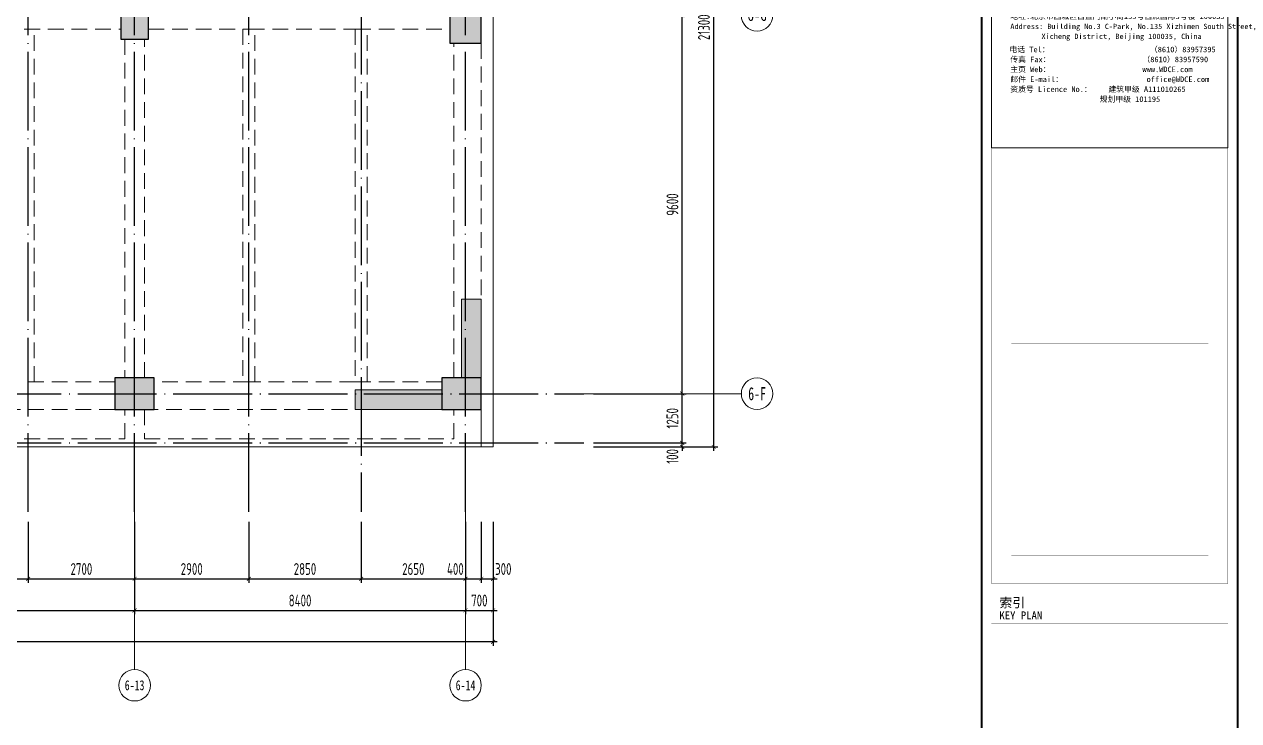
# Model space of a CAD drawing. Header units: millimetres. Extents: x -202076 to 1082610, y -439651 to 179350.
# Drawn here: x 707807 to 738632, y 37219 to 54894 of the extents above; entities that cross this region are included whole.
import ezdxf
from ezdxf.enums import TextEntityAlignment as Align

# ---------------------------------------------------------------- set-up
doc = ezdxf.new("R2010")
doc.units = ezdxf.units.MM
doc.header["$LTSCALE"] = 1000
for name, pattern in [('DASHED', [0.75, 0.5, -0.25]), ('DOTE', [2.42, 2, -0.2, 0.02, -0.2]), ('虚线', [500, 300, -200])]:
    doc.linetypes.add(name, pattern=pattern)
for name, color, linetype in [('02-TEXT_轴号', 7, 'Continuous'), ('A_AXIS-轴线', 36, 'DOTE'), ('AXIS_TEXT', 7, 'Continuous'), ('COLU', 5, 'Continuous')]:
    doc.layers.add(name, color=color, linetype=linetype)
for name, color, linetype, lineweight in [('BEAM', 4, 'DASHED', 0), ('DIM', 3, 'Continuous', 0), ('WALL', 2, 'Continuous', 0), ('板洞边线', 3, 'Continuous', 18), ('砼梁', 4, 'Continuous', 18), ('边缘构件填充', 253, 'Continuous', 18)]:
    doc.layers.add(name, color=color, linetype=linetype, lineweight=lineweight)
doc.styles.add('_TCH_AXIS', font='STXIHEI.TTF', dxfattribs={"width": 0.75})
doc.styles.add('COMPLEX', font='COMPLEX')
doc.styles.add('TSSD_Dimension', font='tssdeng.shx', dxfattribs={"width": 0.7, "bigfont": 'hztxt.shx'})
doc.styles.add('图签信息$0$hwxh', font='STXIHEI.TTF')
doc.styles.add('图签信息$0$华文细黑', font='STXIHEI.TTF', dxfattribs={"height": 10})
doc.dimstyles.new('TSSD_100_100', dxfattribs={"dimtxt": 300, "dimasz": 100, "dimexe": 100, "dimexo": 250, "dimgap": 100, "dimtad": 1, "dimdec": 0, "dimzin": 0, "dimdsep": 46, "dimtxsty": 'TSSD_Dimension', "dimblk": 'ARCHTICK', "dimcen": 0, "dimdle": 100, "dimclrt": 7, "dimadec": 0, "dimazin": 0, "dimtfac": 1, "dimtdec": 0, "dimtix": 1, "dimtmove": 2, "dimatfit": 3, "dimfxl": 1, "dimtolj": 1, "dimtzin": 0, "dimarcsym": 0})

# ---------------------------------------------------------------- blocks, each defined once
blk = doc.blocks.new('_AXISO')
blk.add_circle((0, 0), 0.5)
at = {"layer": 'AXIS_TEXT', "style": 'COMPLEX', "width": 1.041667}
blk.add_attdef('A', text='', height=0.56, dxfattribs=at).set_placement((-0.25, -0.28), (0.25, -0.28), align=Align.FIT)
blk = doc.blocks.new('_ARCHTICK')
at = {"color": 0, "linetype": 'ByBlock', "const_width": 0.15}
blk.add_lwpolyline([(-0.5, -0.5), (0.5, 0.5)], dxfattribs=at)
blk = doc.blocks.new('*D2310')
at = {"layer": 'Defpoints', "color": 0, "transparency": 16777216}
for p in [(722008, 55119), (724508, 55119), (722008, 45519)]:
    blk.add_point(p, dxfattribs=at)
at = {"layer": 'DIM', "color": 0, "lineweight": -2, "transparency": 16777216}
for p, q in [((724508, 45419), (724508, 55219)), ((722258, 55119), (724608, 55119)), ((722258, 45519), (724608, 45519))]:
    blk.add_line(p, q, dxfattribs=at)
at = {"layer": 'DIM', "color": 0, "lineweight": -2, "transparency": 16777216, "xscale": 100, "yscale": 100, "zscale": 100}
for p, rotation in [((724508, 55119), 90), ((724508, 45519), 270)]:
    blk.add_blockref('_ARCHTICK', p, dxfattribs=dict(at, rotation=rotation))
at = {"layer": 'DIM', "color": 7, "transparency": 16777216, "insert": (724258, 50319), "char_height": 300, "attachment_point": 5, "rotation": 90, "style": 'TSSD_Dimension'}
blk.add_mtext('\\A1;9600', dxfattribs=at)
blk = doc.blocks.new('*D2315')
at = {"layer": 'Defpoints', "color": 0, "transparency": 16777216}
for p in [(702207, 42519), (710607, 42519), (710607, 40019)]:
    blk.add_point(p, dxfattribs=at)
at = {"layer": 'DIM', "color": 0, "lineweight": -2, "transparency": 16777216}
for p, q in [((702207, 42269), (702207, 39919)), ((710607, 42269), (710607, 39919)), ((702107, 40019), (710707, 40019))]:
    blk.add_line(p, q, dxfattribs=at)
at = {"layer": 'DIM', "color": 0, "lineweight": -2, "transparency": 16777216, "xscale": 100, "yscale": 100, "zscale": 100, "rotation": 180}
blk.add_blockref('_ARCHTICK', (702207, 40019), dxfattribs=at)
at = {"layer": 'DIM', "color": 0, "lineweight": -2, "transparency": 16777216, "xscale": 100, "yscale": 100, "zscale": 100}
blk.add_blockref('_ARCHTICK', (710607, 40019), dxfattribs=at)
at = {"layer": 'DIM', "color": 7, "transparency": 16777216, "insert": (706407, 40269), "char_height": 300, "attachment_point": 5, "style": 'TSSD_Dimension'}
blk.add_mtext('\\A1;8400', dxfattribs=at)
blk = doc.blocks.new('*D2317')
at = {"layer": 'Defpoints', "color": 0, "transparency": 16777216}
for p in [(710607, 42519), (719007, 42519), (719007, 40019)]:
    blk.add_point(p, dxfattribs=at)
at = {"layer": 'DIM', "color": 0, "lineweight": -2, "transparency": 16777216}
for p, q in [((710607, 42269), (710607, 39919)), ((719007, 42269), (719007, 39919)), ((710507, 40019), (719107, 40019))]:
    blk.add_line(p, q, dxfattribs=at)
at = {"layer": 'DIM', "color": 0, "lineweight": -2, "transparency": 16777216, "xscale": 100, "yscale": 100, "zscale": 100, "rotation": 180}
blk.add_blockref('_ARCHTICK', (710607, 40019), dxfattribs=at)
at = {"layer": 'DIM', "color": 0, "lineweight": -2, "transparency": 16777216, "xscale": 100, "yscale": 100, "zscale": 100}
blk.add_blockref('_ARCHTICK', (719007, 40019), dxfattribs=at)
at = {"layer": 'DIM', "color": 7, "transparency": 16777216, "insert": (714807, 40269), "char_height": 300, "attachment_point": 5, "style": 'TSSD_Dimension'}
blk.add_mtext('\\A1;8400', dxfattribs=at)
blk = doc.blocks.new('*D2318')
at = {"layer": 'Defpoints', "color": 0, "transparency": 16777216}
for p in [(667907, 42519), (719707, 42519), (667907, 39219)]:
    blk.add_point(p, dxfattribs=at)
at = {"layer": 'DIM', "color": 0, "lineweight": -2, "transparency": 16777216}
for p, q in [((667907, 42269), (667907, 39119)), ((719707, 42269), (719707, 39119)), ((719807, 39219), (667807, 39219))]:
    blk.add_line(p, q, dxfattribs=at)
at = {"layer": 'DIM', "color": 0, "lineweight": -2, "transparency": 16777216, "xscale": 100, "yscale": 100, "zscale": 100, "rotation": 180}
blk.add_blockref('_ARCHTICK', (667907, 39219), dxfattribs=at)
at = {"layer": 'DIM', "color": 0, "lineweight": -2, "transparency": 16777216, "xscale": 100, "yscale": 100, "zscale": 100}
blk.add_blockref('_ARCHTICK', (719707, 39219), dxfattribs=at)
at = {"layer": 'DIM', "color": 7, "transparency": 16777216, "insert": (693807, 39469), "char_height": 300, "attachment_point": 5, "style": 'TSSD_Dimension'}
blk.add_mtext('\\A1;51800', dxfattribs=at)
blk = doc.blocks.new('*D2325')
at = {"layer": 'Defpoints', "color": 0, "transparency": 16777216}
for p in [(722008, 65469), (725308, 65469), (722008, 44169)]:
    blk.add_point(p, dxfattribs=at)
at = {"layer": 'DIM', "color": 0, "lineweight": -2, "transparency": 16777216}
for p, q in [((722258, 65469), (725408, 65469)), ((725308, 44069), (725308, 65569)), ((722258, 44169), (725408, 44169))]:
    blk.add_line(p, q, dxfattribs=at)
at = {"layer": 'DIM', "color": 0, "lineweight": -2, "transparency": 16777216, "xscale": 100, "yscale": 100, "zscale": 100}
for p, rotation in [((725308, 65469), 90), ((725308, 44169), 270)]:
    blk.add_blockref('_ARCHTICK', p, dxfattribs=dict(at, rotation=rotation))
at = {"layer": 'DIM', "color": 7, "transparency": 16777216, "insert": (725058, 54819), "char_height": 300, "attachment_point": 5, "rotation": 90, "style": 'TSSD_Dimension'}
blk.add_mtext('\\A1;21300', dxfattribs=at)
blk = doc.blocks.new('*D2356')
at = {"layer": 'Defpoints', "color": 0, "transparency": 16777216}
for p in [(705257, 42519), (707907, 42519), (707907, 40819)]:
    blk.add_point(p, dxfattribs=at)
at = {"layer": 'DIM', "color": 0, "lineweight": -2, "transparency": 16777216}
for p, q in [((705257, 42269), (705257, 40719)), ((707907, 42269), (707907, 40719)), ((705157, 40819), (708007, 40819))]:
    blk.add_line(p, q, dxfattribs=at)
at = {"layer": 'DIM', "color": 0, "lineweight": -2, "transparency": 16777216, "xscale": 100, "yscale": 100, "zscale": 100, "rotation": 180}
blk.add_blockref('_ARCHTICK', (705257, 40819), dxfattribs=at)
at = {"layer": 'DIM', "color": 0, "lineweight": -2, "transparency": 16777216, "xscale": 100, "yscale": 100, "zscale": 100}
blk.add_blockref('_ARCHTICK', (707907, 40819), dxfattribs=at)
at = {"layer": 'DIM', "color": 7, "transparency": 16777216, "insert": (706582, 41069), "char_height": 300, "attachment_point": 5, "style": 'TSSD_Dimension'}
blk.add_mtext('\\A1;2650', dxfattribs=at)
blk = doc.blocks.new('*D2357')
at = {"layer": 'Defpoints', "color": 0, "transparency": 16777216}
for p in [(707907, 42519), (710607, 42519), (710607, 40819)]:
    blk.add_point(p, dxfattribs=at)
at = {"layer": 'DIM', "color": 0, "lineweight": -2, "transparency": 16777216}
for p, q in [((707907, 42269), (707907, 40719)), ((710607, 42269), (710607, 40719)), ((707807, 40819), (710707, 40819))]:
    blk.add_line(p, q, dxfattribs=at)
at = {"layer": 'DIM', "color": 0, "lineweight": -2, "transparency": 16777216, "xscale": 100, "yscale": 100, "zscale": 100, "rotation": 180}
blk.add_blockref('_ARCHTICK', (707907, 40819), dxfattribs=at)
at = {"layer": 'DIM', "color": 0, "lineweight": -2, "transparency": 16777216, "xscale": 100, "yscale": 100, "zscale": 100}
blk.add_blockref('_ARCHTICK', (710607, 40819), dxfattribs=at)
at = {"layer": 'DIM', "color": 7, "transparency": 16777216, "insert": (709257, 41069), "char_height": 300, "attachment_point": 5, "style": 'TSSD_Dimension'}
blk.add_mtext('\\A1;2700', dxfattribs=at)
blk = doc.blocks.new('*D2358')
at = {"layer": 'Defpoints', "color": 0, "transparency": 16777216}
for p in [(710607, 42519), (713507, 42519), (713507, 40819)]:
    blk.add_point(p, dxfattribs=at)
at = {"layer": 'DIM', "color": 0, "lineweight": -2, "transparency": 16777216}
for p, q in [((710607, 42269), (710607, 40719)), ((713507, 42269), (713507, 40719)), ((710507, 40819), (713607, 40819))]:
    blk.add_line(p, q, dxfattribs=at)
at = {"layer": 'DIM', "color": 0, "lineweight": -2, "transparency": 16777216, "xscale": 100, "yscale": 100, "zscale": 100, "rotation": 180}
blk.add_blockref('_ARCHTICK', (710607, 40819), dxfattribs=at)
at = {"layer": 'DIM', "color": 0, "lineweight": -2, "transparency": 16777216, "xscale": 100, "yscale": 100, "zscale": 100}
blk.add_blockref('_ARCHTICK', (713507, 40819), dxfattribs=at)
at = {"layer": 'DIM', "color": 7, "transparency": 16777216, "insert": (712057, 41069), "char_height": 300, "attachment_point": 5, "style": 'TSSD_Dimension'}
blk.add_mtext('\\A1;2900', dxfattribs=at)
blk = doc.blocks.new('*D2359')
at = {"layer": 'Defpoints', "color": 0, "transparency": 16777216}
for p in [(713507, 42519), (716357, 42519), (716357, 40819)]:
    blk.add_point(p, dxfattribs=at)
at = {"layer": 'DIM', "color": 0, "lineweight": -2, "transparency": 16777216}
for p, q in [((713507, 42269), (713507, 40719)), ((716357, 42269), (716357, 40719)), ((713407, 40819), (716457, 40819))]:
    blk.add_line(p, q, dxfattribs=at)
at = {"layer": 'DIM', "color": 0, "lineweight": -2, "transparency": 16777216, "xscale": 100, "yscale": 100, "zscale": 100, "rotation": 180}
blk.add_blockref('_ARCHTICK', (713507, 40819), dxfattribs=at)
at = {"layer": 'DIM', "color": 0, "lineweight": -2, "transparency": 16777216, "xscale": 100, "yscale": 100, "zscale": 100}
blk.add_blockref('_ARCHTICK', (716357, 40819), dxfattribs=at)
at = {"layer": 'DIM', "color": 7, "transparency": 16777216, "insert": (714932, 41069), "char_height": 300, "attachment_point": 5, "style": 'TSSD_Dimension'}
blk.add_mtext('\\A1;2850', dxfattribs=at)
blk = doc.blocks.new('*D2360')
at = {"layer": 'Defpoints', "color": 0, "transparency": 16777216}
for p in [(716357, 42519), (719007, 42519), (719007, 40819)]:
    blk.add_point(p, dxfattribs=at)
at = {"layer": 'DIM', "color": 0, "lineweight": -2, "transparency": 16777216}
for p, q in [((716357, 42269), (716357, 40719)), ((719007, 42269), (719007, 40719)), ((716257, 40819), (719107, 40819))]:
    blk.add_line(p, q, dxfattribs=at)
at = {"layer": 'DIM', "color": 0, "lineweight": -2, "transparency": 16777216, "xscale": 100, "yscale": 100, "zscale": 100, "rotation": 180}
blk.add_blockref('_ARCHTICK', (716357, 40819), dxfattribs=at)
at = {"layer": 'DIM', "color": 0, "lineweight": -2, "transparency": 16777216, "xscale": 100, "yscale": 100, "zscale": 100}
blk.add_blockref('_ARCHTICK', (719007, 40819), dxfattribs=at)
at = {"layer": 'DIM', "color": 7, "transparency": 16777216, "insert": (717682, 41069), "char_height": 300, "attachment_point": 5, "style": 'TSSD_Dimension'}
blk.add_mtext('\\A1;2650', dxfattribs=at)
blk = doc.blocks.new('图框-A1')
at = {"const_width": 0.5}
blk.add_lwpolyline([(766, 584), (25, 584), (25, 10), (766, 10)], close=True, dxfattribs=at)
blk = doc.blocks.new('图签信息$0$logo2')
h = blk.add_hatch(color=7)
h.paths.add_polyline_path([(19.02, -7.36), (15.84, -7.36), (15.84, -3.97), (18.97, -3.97), (18.97, -4.24), (16.46, -4.24), (16.46, -5.45), (18.81, -5.45), (18.81, -5.69), (16.47, -5.69), (16.47, -7.12), (19.02, -7.12)])
edge = h.paths.add_edge_path()
edge.add_spline(control_points=[(15.26, -4.21), (15.26, -4.21), (15.13, -4.65), (15.13, -4.65), (15.13, -4.65), (14.62, -4.1), (13.73, -4.1), (13.04, -4.1), (12.07, -4.54), (12.08, -5.62), (12.08, -6.49), (12.77, -7.16), (13.73, -7.17), (14.66, -7.17), (15.23, -6.68), (15.23, -6.68), (15.23, -6.68), (15.16, -7.11), (15.16, -7.11), (13.63, -7.7), (11.42, -7.29), (11.41, -5.64), (11.4, -3.72), (14.16, -3.66), (15.26, -4.21)], knot_values=[0, 0, 0, 0, 1, 1, 1, 2, 2, 2, 3, 3, 3, 4, 4, 4, 5, 5, 5, 6, 6, 6, 7, 7, 7, 8, 8, 8, 8], degree=3, periodic=0)
edge = h.paths.add_edge_path(flags=16)
edge.add_spline(control_points=[(10.23, -5.57), (10.23, -5.16), (10.12, -4.83), (9.9, -4.58), (9.63, -4.27), (9.23, -4.12), (8.69, -4.12), (8.69, -4.12), (7.64, -4.12), (7.64, -4.12), (7.64, -4.12), (7.64, -7.1), (7.64, -7.1), (7.64, -7.1), (8.66, -7.1), (8.66, -7.1), (9.13, -7.1), (9.52, -6.93), (9.82, -6.6), (10.09, -6.31), (10.23, -5.96), (10.23, -5.57)], knot_values=[0, 0, 0, 0, 1, 1, 1, 2, 2, 2, 3, 3, 3, 4, 4, 4, 5, 5, 5, 6, 6, 6, 7, 7, 7, 7], degree=3, periodic=0)
edge = h.paths.add_edge_path()
edge.add_spline(control_points=[(10.92, -5.51), (10.92, -5.96), (10.72, -6.37), (10.34, -6.72), (9.92, -7.1), (9.41, -7.29), (8.82, -7.29), (8.82, -7.29), (7.03, -7.29), (7.03, -7.29), (7.03, -7.29), (7.03, -3.92), (7.03, -3.92), (7.03, -3.92), (9.1, -3.92), (9.1, -3.92), (9.59, -3.92), (10.01, -4.06), (10.36, -4.34), (10.73, -4.64), (10.92, -5.03), (10.92, -5.51)], knot_values=[0, 0, 0, 0, 1, 1, 1, 2, 2, 2, 3, 3, 3, 4, 4, 4, 5, 5, 5, 6, 6, 6, 7, 7, 7, 7], degree=3, periodic=0)
at = {"lineweight": 0}
blk.add_lwpolyline([(19.02, -7.36), (15.84, -7.36), (15.84, -3.97), (18.97, -3.97), (18.97, -4.24), (16.46, -4.24), (16.46, -5.45), (18.81, -5.45), (18.81, -5.69), (16.47, -5.69), (16.47, -7.12), (19.02, -7.12), (19.02, -7.36)], dxfattribs=at)
for points, knots in [([(10.92, -5.51), (10.92, -5.96), (10.72, -6.37), (10.34, -6.72), (9.92, -7.1), (9.41, -7.29), (8.82, -7.29), (8.82, -7.29), (7.03, -7.29), (7.03, -7.29), (7.03, -7.29), (7.03, -3.92), (7.03, -3.92), (7.03, -3.92), (9.1, -3.92), (9.1, -3.92), (9.59, -3.92), (10.01, -4.06), (10.36, -4.34), (10.73, -4.64), (10.92, -5.03), (10.92, -5.51)], [0, 0, 0, 0, 1, 1, 1, 2, 2, 2, 3, 3, 3, 4, 4, 4, 5, 5, 5, 6, 6, 6, 7, 7, 7, 7]), ([(10.23, -5.57), (10.23, -5.16), (10.12, -4.83), (9.9, -4.58), (9.63, -4.27), (9.23, -4.12), (8.69, -4.12), (8.69, -4.12), (7.64, -4.12), (7.64, -4.12), (7.64, -4.12), (7.64, -7.1), (7.64, -7.1), (7.64, -7.1), (8.66, -7.1), (8.66, -7.1), (9.13, -7.1), (9.52, -6.93), (9.82, -6.6), (10.09, -6.31), (10.23, -5.96), (10.23, -5.57)], [0, 0, 0, 0, 1, 1, 1, 2, 2, 2, 3, 3, 3, 4, 4, 4, 5, 5, 5, 6, 6, 6, 7, 7, 7, 7]), ([(15.26, -4.21), (15.26, -4.21), (15.13, -4.65), (15.13, -4.65), (15.13, -4.65), (14.62, -4.1), (13.73, -4.1), (13.04, -4.1), (12.07, -4.54), (12.08, -5.62), (12.08, -6.49), (12.77, -7.16), (13.73, -7.17), (14.66, -7.17), (15.23, -6.68), (15.23, -6.68), (15.23, -6.68), (15.16, -7.11), (15.16, -7.11), (13.63, -7.7), (11.42, -7.29), (11.41, -5.64), (11.4, -3.72), (14.16, -3.66), (15.26, -4.21)], [0, 0, 0, 0, 1, 1, 1, 2, 2, 2, 3, 3, 3, 4, 4, 4, 5, 5, 5, 6, 6, 6, 7, 7, 7, 8, 8, 8, 8])]:
    blk.add_open_spline(points, degree=3, knots=knots, dxfattribs=at)
blk = doc.blocks.new('图签信息$0$logo1')
h = blk.add_hatch(color=8)
edge = h.paths.add_edge_path()
edge.add_spline(control_points=[(3.86, -5.21), (3.63, -5.88), (3.39, -6.56), (3.39, -6.56), (3.39, -6.56), (2.5, -3.91), (2.5, -3.91), (2.5, -3.91), (1.8, -3.91), (1.69, -3.91), (2.02, -4.39), (2.95, -7.27), (2.95, -7.27), (2.95, -7.27), (3.44, -7.27), (3.44, -7.27), (3.44, -7.27), (4.03, -5.66), (4.03, -5.66), (4.03, -5.66), (3.86, -5.21), (3.86, -5.21)], knot_values=[0, 0, 0, 0, 1, 1, 1, 2, 2, 2, 3, 3, 3, 4, 4, 4, 5, 5, 5, 6, 6, 6, 7, 7, 7, 7], degree=3, periodic=0)
h = blk.add_hatch(color=7)
edge = h.paths.add_edge_path()
edge.add_spline(control_points=[(6.04, -3.91), (6.09, -4.1), (5.2, -6.56), (5.2, -6.56), (5.2, -6.56), (4.3, -3.91), (4.3, -3.91), (4.3, -3.91), (3.6, -3.91), (3.49, -3.91), (3.82, -4.39), (4.75, -7.27), (4.75, -7.27), (4.75, -7.27), (5.24, -7.27), (5.24, -7.27), (5.24, -7.27), (6.33, -4.3), (6.33, -4.3), (6.33, -4.3), (6.48, -3.91), (6.48, -3.91), (6.48, -3.91), (6.21, -3.91), (6.04, -3.91)], knot_values=[0, 0, 0, 0, 1, 1, 1, 2, 2, 2, 3, 3, 3, 4, 4, 4, 5, 5, 5, 6, 6, 6, 7, 7, 7, 8, 8, 8, 8], degree=3, periodic=0)
at = {"color": 8, "lineweight": 0}
blk.add_open_spline([(3.86, -5.21), (3.63, -5.88), (3.39, -6.56), (3.39, -6.56), (3.39, -6.56), (2.5, -3.91), (2.5, -3.91), (2.5, -3.91), (1.8, -3.91), (1.69, -3.91), (2.02, -4.39), (2.95, -7.27), (2.95, -7.27), (2.95, -7.27), (3.44, -7.27), (3.44, -7.27), (3.44, -7.27), (4.03, -5.66), (4.03, -5.66), (4.03, -5.66), (3.86, -5.21), (3.86, -5.21)], degree=3, knots=[0, 0, 0, 0, 1, 1, 1, 2, 2, 2, 3, 3, 3, 4, 4, 4, 5, 5, 5, 6, 6, 6, 7, 7, 7, 7], dxfattribs=at)
at = {"lineweight": 0}
blk.add_open_spline([(6.04, -3.91), (6.09, -4.1), (5.2, -6.56), (5.2, -6.56), (5.2, -6.56), (4.3, -3.91), (4.3, -3.91), (4.3, -3.91), (3.6, -3.91), (3.49, -3.91), (3.82, -4.39), (4.75, -7.27), (4.75, -7.27), (4.75, -7.27), (5.24, -7.27), (5.24, -7.27), (5.24, -7.27), (6.33, -4.3), (6.33, -4.3), (6.33, -4.3), (6.48, -3.91), (6.48, -3.91), (6.48, -3.91), (6.21, -3.91), (6.04, -3.91)], degree=3, knots=[0, 0, 0, 0, 1, 1, 1, 2, 2, 2, 3, 3, 3, 4, 4, 4, 5, 5, 5, 6, 6, 6, 7, 7, 7, 8, 8, 8, 8], dxfattribs=at)
blk.add_blockref('图签信息$0$logo2', (0, 0))
blk = doc.blocks.new('图签信息$0$时间-logo')
at = {"layer": 'Defpoints', "lineweight": 0}
blk.add_lwpolyline([(0, -23.46), (-21.17, -23.46), (-21.17, 0), (0, 0), (0, -23.46)], dxfattribs=at)
blk.add_blockref('图签信息$0$logo1', (-20.97, 0))
at = {"style": '图签信息$0$hwxh'}
for s, height, p in [('华通设计顾问工程有限公司 ', 1.15, (-19.73, -9.05)), ('WALTON DESIGN & CONSULTING ENGINEERING CO., LTD.', 0.5, (-19.5, -10.1)), ('地址:北京市西城区西直门南小街135号西派国际3号楼 100035', 0.5, (-19.48, -11.94)), ('Address: Building No.3 C-Park, No.135 Xizhimen South Street, ', 0.47, (-19.48, -12.83)), ('Xicheng District, Beijing 100035, China ', 0.47, (-16.69, -13.72)), ('电话 Tel：                        （8610）83957395 ', 0.5, (-19.56, -14.91)), ('传真 Fax：                      （8610）83957590 ', 0.5, (-19.48, -15.8)), ('主页 Web：                      www.WDCE.com ', 0.5, (-19.48, -16.69)), ('邮件 E-mail：                    office@WDCE.com ', 0.5, (-19.48, -17.58)), ('资质号 Licence No.：    建筑甲级 A111010265 ', 0.5, (-19.48, -18.47)), ('   规划甲级 101195', 0.5, (-12.6, -19.36))]:
    blk.add_text(s, height=height, dxfattribs=at).set_placement(p)
blk = doc.blocks.new('图签信息')
at = {"const_width": 0.5}
blk.add_lwpolyline([(-65, 0), (0, 0), (0, 500.5), (-65, 500.5)], close=True, dxfattribs=at)
at = {"const_width": 0.05}
for points in [[(-62.5, 404.92), (-62.5, 227.83)], [(-62.5, 227.83), (-2.5, 227.83), (-2.5, 404.92)], [(-57.5, 338.36), (-7.5, 338.36)], [(-57.5, 288.83), (-7.5, 288.83)], [(-57.5, 234.85), (-7.5, 234.85)], [(-62.5, 227.83), (-2.5, 227.83)], [(-62.5, 217.74), (-2.5, 217.74)]]:
    blk.add_lwpolyline(points, dxfattribs=at)
at = {"ltscale": 0.001, "xscale": 2.834689937531525, "yscale": 2.834689937531525, "zscale": 2.834689937531525}
blk.add_blockref('图签信息$0$时间-logo', (-2.5, 404.92), dxfattribs=at)
at = {"style": '图签信息$0$华文细黑'}
for s, height, p in [('索引', 2.4, (-60.5, 224.14)), ('KEY PLAN', 2, (-60.5, 220.74))]:
    blk.add_text(s, height=height, dxfattribs=at).set_placement(p, align=Align.TOP_LEFT)
blk = doc.blocks.new('图签-A1')
at = {"color": 2}
blk.add_blockref('图签信息', (0, 0), dxfattribs=at)
blk = doc.blocks.new('*D2364')
at = {"layer": 'Defpoints', "color": 0, "transparency": 16777216}
for p in [(719407, 42519), (719707, 42519), (719707, 40819)]:
    blk.add_point(p, dxfattribs=at)
at = {"layer": 'DIM', "color": 0, "lineweight": -2, "transparency": 16777216}
for p, q in [((719407, 42269), (719407, 40719)), ((719707, 42269), (719707, 40719)), ((719307, 40819), (719807, 40819))]:
    blk.add_line(p, q, dxfattribs=at)
at = {"layer": 'DIM', "color": 0, "lineweight": -2, "transparency": 16777216, "xscale": 100, "yscale": 100, "zscale": 100, "rotation": 180}
blk.add_blockref('_ARCHTICK', (719407, 40819), dxfattribs=at)
at = {"layer": 'DIM', "color": 0, "lineweight": -2, "transparency": 16777216, "xscale": 100, "yscale": 100, "zscale": 100}
blk.add_blockref('_ARCHTICK', (719707, 40819), dxfattribs=at)
at = {"layer": 'DIM', "color": 7, "transparency": 16777216, "insert": (719965, 41069), "char_height": 300, "attachment_point": 5, "style": 'TSSD_Dimension'}
blk.add_mtext('\\A1;300', dxfattribs=at)
blk = doc.blocks.new('*D2365')
at = {"layer": 'Defpoints', "color": 0, "transparency": 16777216}
for p in [(719007, 42519), (719707, 42519), (719707, 40019)]:
    blk.add_point(p, dxfattribs=at)
at = {"layer": 'DIM', "color": 0, "lineweight": -2, "transparency": 16777216}
for p, q in [((719007, 42269), (719007, 39919)), ((719707, 42269), (719707, 39919)), ((718907, 40019), (719807, 40019))]:
    blk.add_line(p, q, dxfattribs=at)
at = {"layer": 'DIM', "color": 0, "lineweight": -2, "transparency": 16777216, "xscale": 100, "yscale": 100, "zscale": 100, "rotation": 180}
blk.add_blockref('_ARCHTICK', (719007, 40019), dxfattribs=at)
at = {"layer": 'DIM', "color": 0, "lineweight": -2, "transparency": 16777216, "xscale": 100, "yscale": 100, "zscale": 100}
blk.add_blockref('_ARCHTICK', (719707, 40019), dxfattribs=at)
at = {"layer": 'DIM', "color": 7, "transparency": 16777216, "insert": (719357, 40269), "char_height": 300, "attachment_point": 5, "style": 'TSSD_Dimension'}
blk.add_mtext('\\A1;700', dxfattribs=at)
blk = doc.blocks.new('*D2366')
at = {"layer": 'Defpoints', "color": 0, "transparency": 16777216}
for p in [(722008, 44269), (722008, 44169), (724508, 44269)]:
    blk.add_point(p, dxfattribs=at)
at = {"layer": 'DIM', "color": 0, "lineweight": -2, "transparency": 16777216}
for p, q in [((722258, 44269), (724608, 44269)), ((722258, 44169), (724608, 44169)), ((724508, 44269), (724508, 44369)), ((724508, 44169), (724508, 44269)), ((724508, 44169), (724508, 44069))]:
    blk.add_line(p, q, dxfattribs=at)
at = {"layer": 'DIM', "color": 0, "lineweight": -2, "transparency": 16777216, "xscale": 100, "yscale": 100, "zscale": 100}
for p, rotation in [((724508, 44269), 270), ((724508, 44169), 90)]:
    blk.add_blockref('_ARCHTICK', p, dxfattribs=dict(at, rotation=rotation))
at = {"layer": 'DIM', "color": 7, "transparency": 16777216, "insert": (724258, 43927), "char_height": 300, "attachment_point": 5, "rotation": 90, "style": 'TSSD_Dimension'}
blk.add_mtext('\\A1;100', dxfattribs=at)
blk = doc.blocks.new('*D2924')
at = {"layer": 'Defpoints', "color": 0, "transparency": 16777216}
for p in [(722008, 45519), (724508, 45519), (722008, 44269)]:
    blk.add_point(p, dxfattribs=at)
at = {"layer": 'DIM', "color": 0, "lineweight": -2, "transparency": 16777216}
for p, q in [((722258, 45519), (724608, 45519)), ((724508, 44169), (724508, 45619)), ((722258, 44269), (724608, 44269))]:
    blk.add_line(p, q, dxfattribs=at)
at = {"layer": 'DIM', "color": 0, "lineweight": -2, "transparency": 16777216, "xscale": 100, "yscale": 100, "zscale": 100}
for p, rotation in [((724508, 45519), 90), ((724508, 44269), 270)]:
    blk.add_blockref('_ARCHTICK', p, dxfattribs=dict(at, rotation=rotation))
at = {"layer": 'DIM', "color": 7, "transparency": 16777216, "insert": (724258, 44894), "char_height": 300, "attachment_point": 5, "rotation": 90, "style": 'TSSD_Dimension'}
blk.add_mtext('\\A1;1250', dxfattribs=at)
blk = doc.blocks.new('*D2932')
at = {"layer": 'Defpoints', "color": 0, "transparency": 16777216}
for p in [(719007, 42519), (719407, 42519), (719407, 40819)]:
    blk.add_point(p, dxfattribs=at)
at = {"layer": 'DIM', "color": 0, "lineweight": -2, "transparency": 16777216}
for p, q in [((719007, 42269), (719007, 40719)), ((719407, 42269), (719407, 40719)), ((718907, 40819), (719507, 40819))]:
    blk.add_line(p, q, dxfattribs=at)
at = {"layer": 'DIM', "color": 0, "lineweight": -2, "transparency": 16777216, "xscale": 100, "yscale": 100, "zscale": 100, "rotation": 180}
blk.add_blockref('_ARCHTICK', (719007, 40819), dxfattribs=at)
at = {"layer": 'DIM', "color": 0, "lineweight": -2, "transparency": 16777216, "xscale": 100, "yscale": 100, "zscale": 100}
blk.add_blockref('_ARCHTICK', (719407, 40819), dxfattribs=at)
at = {"layer": 'DIM', "color": 7, "transparency": 16777216, "insert": (718749, 41069), "char_height": 300, "attachment_point": 5, "style": 'TSSD_Dimension'}
blk.add_mtext('\\A1;400', dxfattribs=at)

msp = doc.modelspace()

# ---------------------------------------------------------------- hatches: boundary and pattern name
at = {"layer": '边缘构件填充'}
h = msp.add_hatch(color=256, dxfattribs=at)
h.dxf.hatch_style = 1
h.paths.add_polyline_path([(710957.2, 55219), (710257.2, 55219), (710257.2, 54519), (710957.2, 54519)])
h = msp.add_hatch(color=256, dxfattribs=at)
h.dxf.hatch_style = 1
h.paths.add_polyline_path([(719407.2, 55219), (718607.2, 55219), (718607.2, 54419), (719407.2, 54419)])
h = msp.add_hatch(color=256, dxfattribs=at)
h.dxf.hatch_style = 1
h.paths.add_polyline_path([(719407.2, 47919), (718907.2, 47919), (718907.2, 45919), (719407.2, 45919)])
h = msp.add_hatch(color=256, dxfattribs=at)
h.dxf.hatch_style = 1
h.paths.add_polyline_path([(711107.2, 45919), (710107.2, 45919), (710107.2, 45119), (711107.2, 45119)])
h = msp.add_hatch(color=256, dxfattribs=at)
h.dxf.hatch_style = 1
h.paths.add_polyline_path([(719407.2, 45919), (718407.2, 45919), (718407.2, 45119), (719407.2, 45119)])
h = msp.add_hatch(color=256, dxfattribs=at)
h.dxf.hatch_style = 1
h.paths.add_polyline_path([(718407.2, 45119), (718407.2, 45619), (716207.2, 45619), (716207.2, 45119)])

# ---------------------------------------------------------------- linework, layer by layer
at = {"layer": 'A_AXIS-轴线'}
for p, q in [((707907.2, 42519), (707907.2, 67719)), ((710607.2, 42519), (710607.2, 67719)), ((713507.2, 42519), (713507.2, 67719)), ((716357.2, 67719), (716357.2, 42519)), ((719007.2, 42519), (719007.2, 67719))]:
    msp.add_line(p, q, dxfattribs=at)
for points in [[(665607.2, 45519), (722007.5, 45519)], [(665607.2, 44269), (722007.5, 44269)]]:
    msp.add_lwpolyline(points, dxfattribs=at)
at = {"layer": 'BEAM', "ltscale": 0.8}
for p, q in [((707807.2, 54769), (710257.2, 54769)), ((708057.2, 45819), (708057.2, 54769)), ((710957.2, 54769), (713507.1, 54769)), ((713357.2, 54769), (713357.2, 45819)), ((713507.2, 54769), (716207.1, 54769)), ((713657.2, 45819), (713657.2, 54769)), ((716207.2, 54769), (716207.2, 45819)), ((716207.2, 54769), (718607.2, 54769)), ((716507.2, 45819), (716507.2, 54769)), ((710357.2, 54519), (710357.2, 45919)), ((710857.2, 45919), (710857.2, 54519)), ((718707.2, 45919), (718707.2, 54419)), ((719407.2, 54419), (719407.2, 45919)), ((710107.2, 45819), (707807.2, 45819)), ((713507.1, 45819), (711107.2, 45819)), ((716207.1, 45819), (713507.2, 45819)), ((718407.2, 45819), (716207.2, 45819)), ((710107.2, 45119), (702707.2, 45119)), ((710357.2, 44369), (710357.2, 45119)), ((710857.2, 45119), (710857.2, 44369)), ((718407.2, 45119), (711107.2, 45119)), ((718707.2, 44369), (718707.2, 45119)), ((702407.2, 44369), (710357.2, 44369)), ((710857.2, 44369), (718707.2, 44369))]:
    msp.add_line(p, q, dxfattribs=at)
at = {"layer": 'COLU'}
for points in [[(710957.2, 55219), (710257.2, 55219), (710257.2, 54519), (710957.2, 54519)], [(719407.2, 55219), (718607.2, 55219), (718607.2, 54419), (719407.2, 54419)], [(711107.2, 45919), (710107.2, 45919), (710107.2, 45119), (711107.2, 45119)], [(719407.2, 45919), (718407.2, 45919), (718407.2, 45119), (719407.2, 45119)]]:
    msp.add_lwpolyline(points, close=True, dxfattribs=at)
at = {"layer": 'DIM'}
for p, q in [((722007.5, 45519), (726007.5, 45519)), ((710607.2, 42519), (710607.2, 38519)), ((719007.2, 42519), (719007.2, 38519))]:
    msp.add_line(p, q, dxfattribs=at)
at = {"layer": 'WALL'}
for points in [[(718907.2, 47919), (718907.2, 45919), (718907.2, 47919), (719407.2, 47919), (719407.2, 45919)], [(716207.2, 45119), (718407.2, 45119), (716207.2, 45119), (716207.2, 45119), (716207.2, 45619), (718407.2, 45619)]]:
    msp.add_lwpolyline(points, dxfattribs=at)
at = {"layer": '板洞边线', "color": 6}
msp.add_lwpolyline([(667907.2, 65469), (719707.2, 65469), (719707.2, 44169), (667907.2, 44169)], close=True, dxfattribs=at)
at = {"layer": '砼梁', "linetype": '虚线'}
msp.add_line((719407.2, 45119), (719407.2, 44169), dxfattribs=at)
at = {"layer": '砼梁'}
msp.add_line((668207.2, 44169), (719407.2, 44169), dxfattribs=at)

# ---------------------------------------------------------------- block references
at = {"xscale": 100, "yscale": 100, "zscale": 100}
for name, p in [('图框-A1', (655507.2, 16919)), ('图签-A1', (738607.2, 17919))]:
    msp.add_blockref(name, p, dxfattribs=at)
at = {"layer": 'DIM'}
ref = msp.add_blockref('_AXISO', (726407.5, 55119), dxfattribs=dict(at, xscale=800, yscale=800, zscale=800))
ref.add_attrib('A', '6-G', dxfattribs={"layer": '02-TEXT_轴号', "height": 277.76, "style": '_TCH_AXIS', "width": 0.743037}).set_placement((726164.4, 54980.1), (726650.6, 54980.1), align=Align.FIT)
ref = msp.add_blockref('_AXISO', (726407.5, 45519), dxfattribs=dict(at, xscale=800, yscale=800, zscale=800))
ref.add_attrib('A', '6-F', dxfattribs={"layer": '02-TEXT_轴号', "height": 331.15, "style": '_TCH_AXIS', "width": 0.743037}).set_placement((726181.7, 45353.4), (726633.3, 45353.4), align=Align.FIT)
ref = msp.add_blockref('_AXISO', (710607.2, 38119), dxfattribs=dict(at, xscale=800, yscale=800, zscale=800))
ref.add_attrib('A', '6-13', dxfattribs={"layer": '02-TEXT_轴号', "height": 252.11, "style": '_TCH_AXIS', "width": 0.743037}).set_placement((710357.1, 37992.9), (710857.2, 37992.9), align=Align.FIT)
ref = msp.add_blockref('_AXISO', (719007.2, 38119), dxfattribs=dict(at, xscale=800, yscale=800, zscale=800))
ref.add_attrib('A', '6-14', dxfattribs={"layer": '02-TEXT_轴号', "height": 252.11, "style": '_TCH_AXIS', "width": 0.743037}).set_placement((718757.1, 37992.9), (719257.2, 37992.9), align=Align.FIT)

# ---------------------------------------------------------------- dimensions: what is measured, and where the dimension line sits
for base, p1, p2, picture, middle in [((725307.5, 65469), (722007.5, 44169), (722007.5, 65469), '*D2325', (725057.5, 54819)), ((724507.5, 55119), (722007.5, 45519), (722007.5, 55119), '*D2310', (724257.5, 50319)), ((724507.5, 45519), (722007.5, 44269), (722007.5, 45519), '*D2924', (724257.5, 44894))]:
    dim = msp.add_linear_dim(base=base, p1=p1, p2=p2, angle=90, dimstyle='TSSD_100_100', dxfattribs=at)
    dim.commit()
    dim.dimension.update_dxf_attribs({"geometry": picture, "text_midpoint": middle})
dim = msp.add_linear_dim(base=(724507.5, 44269), p1=(722007.5, 44169), p2=(722007.5, 44269), angle=90, dimstyle='TSSD_100_100', dxfattribs=at)
dim.commit()
dim.dimension.update_dxf_attribs({"geometry": '*D2366', "text_midpoint": (724257.5, 43927.1), "dimtype": 160})
for base, p1, p2, picture, middle in [((667907.2, 39219), (719707.2, 42519), (667907.2, 42519), '*D2318', (693807.2, 39469)), ((710607.2, 40019), (702207.2, 42519), (710607.2, 42519), '*D2315', (706407.2, 40269)), ((707907.2, 40819), (705257.2, 42519), (707907.2, 42519), '*D2356', (706582.2, 41069)), ((710607.2, 40819), (707907.2, 42519), (710607.2, 42519), '*D2357', (709257.2, 41069)), ((719007.2, 40019), (710607.2, 42519), (719007.2, 42519), '*D2317', (714807.2, 40269)), ((713507.2, 40819), (710607.2, 42519), (713507.2, 42519), '*D2358', (712057.2, 41069)), ((716357.2, 40819), (713507.2, 42519), (716357.2, 42519), '*D2359', (714932.2, 41069)), ((719007.2, 40819), (716357.2, 42519), (719007.2, 42519), '*D2360', (717682.2, 41069)), ((719707.2, 40019), (719007.2, 42519), (719707.2, 42519), '*D2365', (719357.2, 40269))]:
    dim = msp.add_linear_dim(base=base, p1=p1, p2=p2, dimstyle='TSSD_100_100', dxfattribs=at)
    dim.commit()
    dim.dimension.update_dxf_attribs({"geometry": picture, "text_midpoint": middle})
for base, p1, p2, picture, middle in [((719407.2, 40819), (719007.2, 42519), (719407.2, 42519), '*D2932', (718749.1, 41069)), ((719707.2, 40819), (719407.2, 42519), (719707.2, 42519), '*D2364', (719965.2, 41069))]:
    dim = msp.add_linear_dim(base=base, p1=p1, p2=p2, dimstyle='TSSD_100_100', dxfattribs=at)
    dim.commit()
    dim.dimension.update_dxf_attribs({"geometry": picture, "text_midpoint": middle, "dimtype": 160})

doc.saveas('drawing.dxf')
